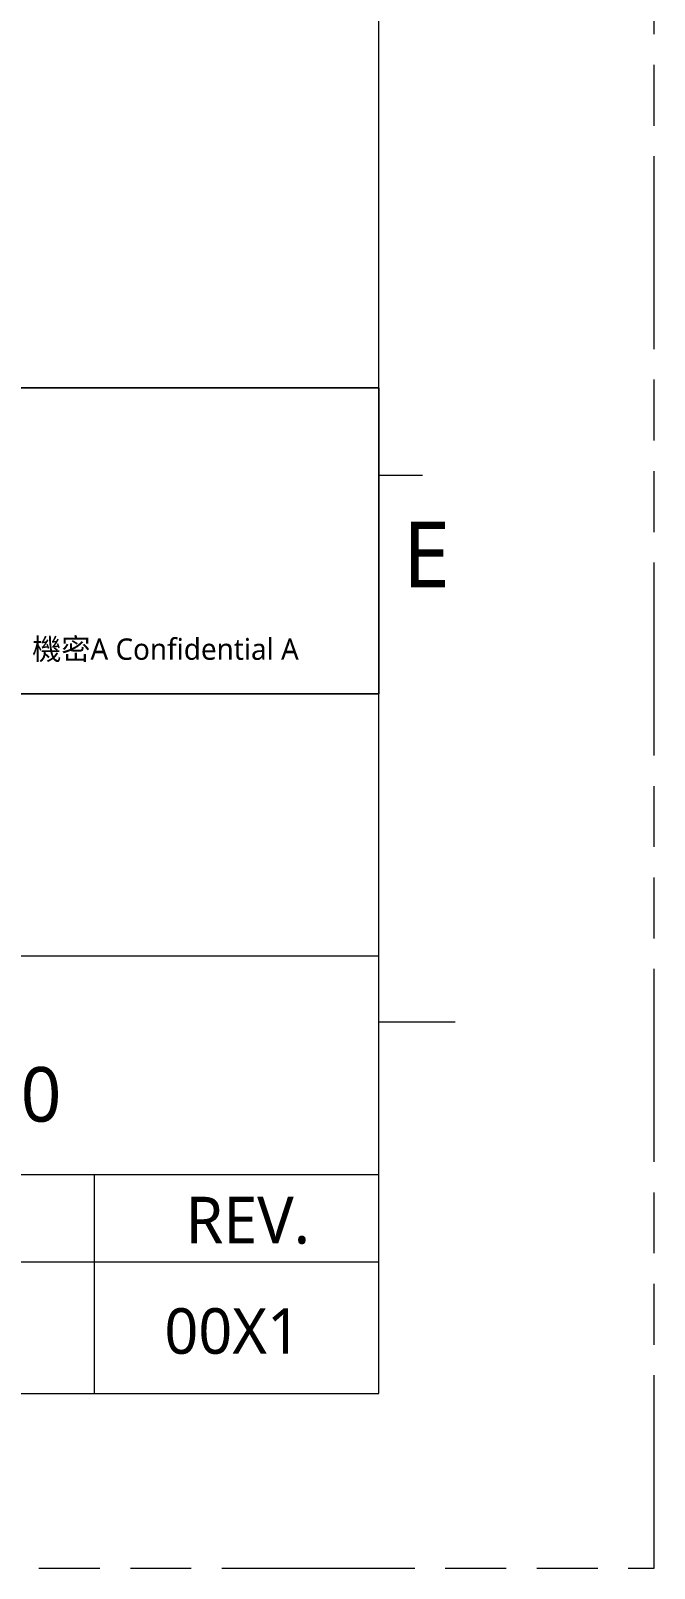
# Model space of a CAD drawing. Extents: x 4328 to 4769, y 264 to 576.
# Drawn here: x 4738.8 to 4769.5, y 264.1 to 339.8 of the extents above; entities that cross this region are included whole.
import ezdxf

# ---------------------------------------------------------------- set-up
doc = ezdxf.new("R2010")
doc.units = 0
doc.linetypes.add('PHANTOM', pattern=[29.5, 9.5, -1.5, 3, -1.5, 3, -1.5, 9.5])
doc.layers.get('0').update_dxf_attribs({"lineweight": 5})
doc.layers.add('0PAPERF', color=2, linetype='PHANTOM', lineweight=5, plot=False)
doc.layers.add('備註', color=1, linetype='Continuous', lineweight=5)
doc.styles.get("Standard").update_dxf_attribs({"font": 'txt.shx'})

msp = doc.modelspace()

# ---------------------------------------------------------------- linework, layer by layer
for p, q in [((4755.938, 272.714), (4755.938, 560.014)), ((4755.938, 322.211), (4688.148, 322.211)), ((4755.938, 307.147), (4755.938, 322.211)), ((4755.938, 317.907), (4758.09, 317.907)), ((4688.148, 307.147), (4755.938, 307.147)), ((4755.938, 291.007), (4759.704, 291.007)), ((4755.938, 283.474), (4688.148, 283.474)), ((4741.949, 272.714), (4741.949, 283.474)), ((4755.938, 279.17), (4713.972, 279.17)), ((4340.59, 272.714), (4755.938, 272.714))]:
    msp.add_line(p, q)
msp.add_lwpolyline([(4635.422, 322.211), (4755.938, 322.211), (4755.938, 307.147), (4635.422, 307.147)], close=True)
at = {"layer": '0PAPERF'}
for p, q in [((4769.499, 264.106), (4769.499, 576.161)), ((4328.214, 264.106), (4769.499, 264.106))]:
    msp.add_line(p, q, dxfattribs=at)
at = {"layer": '備註', "color": 0}
for p, q in [((4556.872, 322.211), (4755.938, 322.211)), ((4755.938, 294.235), (4635.422, 294.235))]:
    msp.add_line(p, q, dxfattribs=at)

# ---------------------------------------------------------------- texts
at = {"attachment_point": 1}
for s, insert, char_height, width in [('{\\fMicrosoft JhengHei|b0|i0|c136|p0;E}', (4757.115, 315.616), 3.22809, 6.08896), ('{\\fMicrosoft JhengHei|b0|i0|c136|p18;\\C1;機密A Confidential A}', (4738.884, 309.869), 1.05111, 13.72734), ('{\\fMicrosoft JhengHei|b0|i0|c136|p0;REV.}', (4746.432, 282.39), 2.29868, 11.70491)]:
    msp.add_mtext(s, dxfattribs=dict(at, insert=insert, char_height=char_height, width=width))
at = {"linetype": 'Continuous', "attachment_point": 1}
for s, insert, char_height, width in [('{\\fMicrosoft JhengHei|b0|i0|c136|p0;A12-0000-FTSL0658A00}', (4702.011, 288.775), 2.69007, 32.43838), ('{\\fMicrosoft JhengHei|b0|i0|c136|p0;00X1}', (4745.391, 276.902), 2.24173, 3.21146)]:
    msp.add_mtext(s, dxfattribs=dict(at, insert=insert, char_height=char_height, width=width))

doc.saveas('drawing.dxf')
